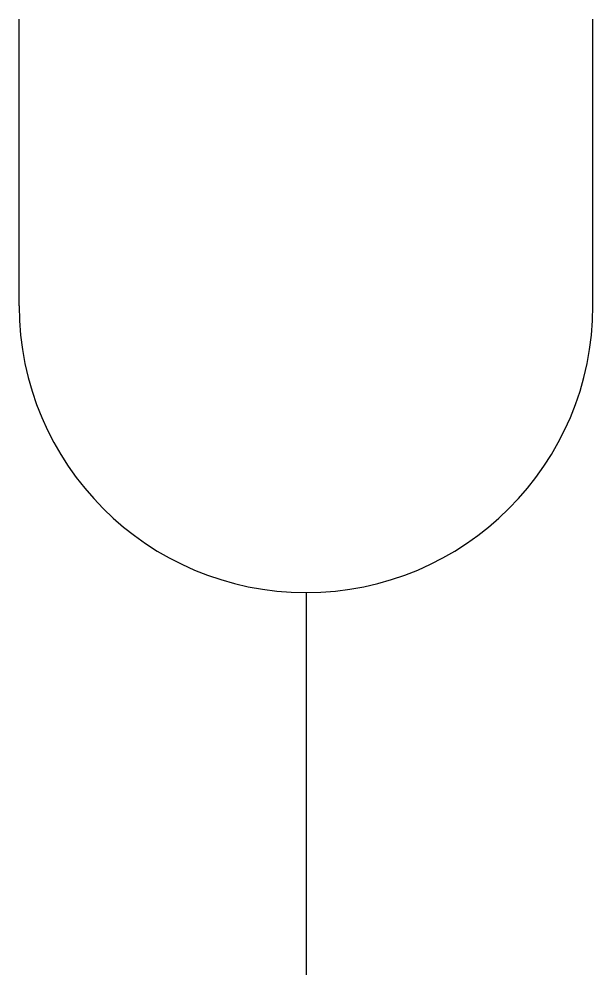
# Model space of a CAD drawing. Extents: x 176.7 to 177.3, y 144.87 to 145.87.
import ezdxf

# ---------------------------------------------------------------- set-up
doc = ezdxf.new("R2010")
doc.units = 0
doc.header["$MEASUREMENT"] = 0
doc.layers.add('DIM', color=2, linetype='CONTINUOUS')

msp = doc.modelspace()

# ---------------------------------------------------------------- linework, layer by layer
at = {"layer": 'DIM'}
for p, q in [((176.7006, 145.5696), (176.7006, 145.8696)), ((177.3006, 145.5696), (177.3006, 145.8696)), ((177.0006, 145.2696), (177.0006, 144.8696))]:
    msp.add_line(p, q, dxfattribs=at)
msp.add_arc((177.0006, 145.5696), 0.3, 180, 0, dxfattribs=at)

doc.saveas('drawing.dxf')
